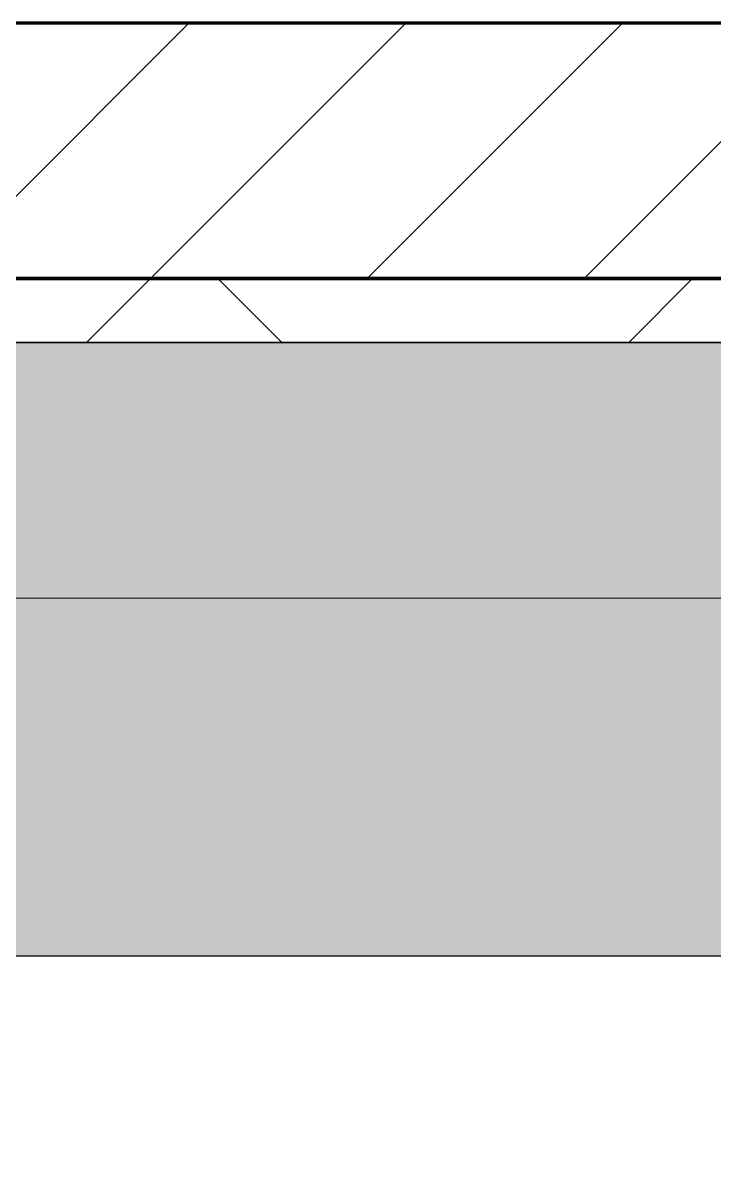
# Model space of a CAD drawing. Header units: millimetres. Extents: x -794334 to -714814, y -17806 to 22403.
# Drawn here: x -760619 to -760078, y 9255 to 10144 of the extents above; entities that cross this region are included whole.
import ezdxf
from ezdxf.xclip import XClip

# ---------------------------------------------------------------- set-up
doc = ezdxf.new("R2010")
doc.units = ezdxf.units.MM
doc.header["$XCLIPFRAME"] = 0
for name, color, linetype, lineweight in [('A-GENM', 1, 'Continuous', 9), ('A-GLAZ-CURT', 2, 'Continuous', 9), ('A-WALL', 5, 'Continuous', 35), ('A-WALL-FNSH', 2, 'Continuous', 35), ('A-WALL-PATT', 1, 'Continuous', 35)]:
    doc.layers.add(name, color=color, linetype=linetype, lineweight=lineweight)
doc.layers.add('A11_ALU.SOLID SHEET', color=2, linetype='Continuous')

# ---------------------------------------------------------------- blocks, each defined once
blk = doc.blocks.new('PPLS-PP19_Custom Tile Pattern - Custom Tile Pattern-V83-4252-01 ENLARGED CONCOURSE LEVEL - REFLECTED CEILING PLAN - SHEET 3')
at = {"layer": 'A-GLAZ-CURT'}
for p, q in [((-300, 0), (300, 0)), ((300, 0), (-300, 0)), ((195.99, 0), (199.65, 0)), ((199.65, 0), (195.99, 0)), ((199.98, 0), (213.31, 0)), ((213.31, 0), (199.98, 0)), ((230.06, 0), (300, 0)), ((-300, -50), (300, -50)), ((300, -50), (-300, -50))]:
    blk.add_line(p, q, dxfattribs=at)
at = {"layer": 'A-GLAZ-CURT', "flags": 128}
for points in [[(-140.03, 0), (-145.5, 0), (-150.63, 0), (-155.53, 0), (-160.27, 0), (-164.95, 0), (-169.65, 0), (-174.47, 0), (-179.49, 0), (-184.81, 0), (-190.44, 0), (-196.37, 0), (-202.58, 0), (-209.04, 0)], [(-207.25, 0), (-200.76, 0), (-194.02, 0), (-187.54, 0), (-181.38, 0), (-175.58, 0), (-170.25, 0), (-165.64, 0), (-162.01, 0), (-159.53, 0), (-157.46, 0), (-154.52, 0), (-149.42, 0), (-141.84, 0), (-132.81, 0), (-126.08, 0)], [(-125.17, 0), (-128.55, 0), (-134.16, 0), (-139.4, 0)]]:
    blk.add_lwpolyline(points, dxfattribs=at)
at = {"layer": 'A-GLAZ-CURT'}
for points, knots in [([(-300, 0), (-284.65, 0), (-236.57, 0), (-174.61, 0), (-129.95, 0), (-110.8, 0), (-99.5, 0), (-91.46, 0)], [-5323.127839, -5323.127839, -5323.127839, -5323.127839, -4502.809032, -2700.551212, -1002.059161, -460.363443, 0, 0, 0, 0]), ([(-137.88, 0), (-140.56, 0), (-147.66, 0), (-147.69, 0), (-158.72, 0), (-174.02, 0), (-185.59, 0), (-209.77, 0), (-232.01, 0), (-255.22, 0), (-262.59, 0), (-264.9, 0), (-265.4, 0)], [-3187.727384, -3187.727384, -3187.727384, -3187.727384, -2919.378265, -2477.344047, -2237.412286, -2029.680487, -1755.085331, -1400.429864, -858.079193, -543.655514, -208.940337, 0, 0, 0, 0]), ([(-207.25, 0), (-200.07, 0), (-188.15, 0), (-169.02, 0), (-152.12, 0), (-136.84, 0), (-127.33, 0), (-124.19, 0), (-123.43, 0), (-123.28, 0)], [-5139.144882, -5139.144882, -5139.144882, -5139.144882, -4739.070012, -4465.409639, -4149.119819, -3839.893365, -3647.167523, -3488.92562, -3439.852845, -3439.852845, -3439.852845, -3439.852845]), ([(-139.25, 0), (-140.03, 0), (-142.36, 0), (-149.31, 0), (-162.01, 0), (-177.91, 0), (-194.26, 0), (-203.88, 0), (-207.11, 0)], [-2487.166086, -2487.166086, -2487.166086, -2487.166086, -2418.507304, -2308.929706, -2113.765672, -1763.376603, -1422.553702, -1252.005263, -1252.005263, -1252.005263, -1252.005263]), ([(-206.47, 0), (-205.37, 0), (-198.32, 0), (-185.8, 0), (-171.77, 0), (-158.7, 0), (-157.22, 0)], [-4723.981546, -4723.981546, -4723.981546, -4723.981546, -4666.091899, -4349.945572, -4000.813434, -3840.635403, -3840.635403, -3840.635403, -3840.635403]), ([(-152.35, 0), (-151.03, 0), (-147.81, 0), (-143.84, 0), (-139.48, 0)], [-3494.978217, -3494.978217, -3494.978217, -3494.978217, -3371.022232, -3236.033929, -3236.033929, -3236.033929, -3236.033929]), ([(-118.78, 0), (-121.86, 0), (-126.28, 0), (-136.96, 0), (-147.46, 0), (-150.03, 0), (-150.57, 0)], [-5938.474035, -5938.474035, -5938.474035, -5938.474035, -5700.061948, -5508.838257, -5298.784692, -5196.16478, -5196.16478, -5196.16478, -5196.16478]), ([(-150.34, 0), (-150.07, 0), (-147.75, 0), (-142.6, 0), (-127.26, 0), (-107.3, 0), (-90.42, 0), (-75.26, 0), (-68.41, 0), (-65.12, 0), (-63.63, 0)], [-4948.728362, -4948.728362, -4948.728362, -4948.728362, -4883.323924, -4440.880425, -4054.690705, -3793.097032, -3402.597032, -3144.956779, -3050.982048, -2969.237017, -2969.237017, -2969.237017, -2969.237017]), ([(-71.7, 0), (-74.51, 0), (-86.29, 0), (-110.94, 0), (-130.52, 0), (-147.74, 0), (-149.07, 0)], [-7672.158748, -7672.158748, -7672.158748, -7672.158748, -7508.296369, -7004.680444, -6449.282163, -6277.220794, -6277.220794, -6277.220794, -6277.220794]), ([(-148.23, 0), (-146.94, 0), (-142.99, 0), (-140.61, 0), (-139.48, 0)], [-6162.058746, -6162.058746, -6162.058746, -6162.058746, -6017.569127, -5812.241476, -5812.241476, -5812.241476, -5812.241476]), ([(-146.69, 0), (-146.59, 0), (-145.49, 0), (-142.27, 0), (-139.56, 0), (-139.38, 0)], [-420.34245, -420.34245, -420.34245, -420.34245, -406.956646, -290.263673, -282.148738, -282.148738, -282.148738, -282.148738]), ([(-86.16, 0), (-91.37, 0), (-104.13, 0), (-122.65, 0), (-134.92, 0), (-138.89, 0), (-139.4, 0)], [-1681.3698, -1681.3698, -1681.3698, -1681.3698, -1374.161226, -945.742622, -741.901385, -711.42223, -711.42223, -711.42223, -711.42223]), ([(-139.37, 0), (-138.06, 0), (-136.38, 0), (-133.93, 0), (-128.78, 0), (-126.5, 0)], [-5805.044142, -5805.044142, -5805.044142, -5805.044142, -5560.701257, -5364.112219, -5231.017328, -5231.017328, -5231.017328, -5231.017328]), ([(-72.93, 0), (-75.51, 0), (-91.45, 0), (-115.37, 0), (-137.44, 0), (-138.75, 0)], [-19442.345229, -19442.345229, -19442.345229, -19442.345229, -18935.241197, -17136.203329, -17023.58674, -17023.58674, -17023.58674, -17023.58674]), ([(-127.41, 0), (-131.63, 0), (-133.16, 0), (-134.09, 0), (-134.15, 0)], [-8540.990293, -8540.990293, -8540.990293, -8540.990293, -8266.114998, -8246.473386, -8246.473386, -8246.473386, -8246.473386]), ([(-134.15, 0), (-133.32, 0), (-130.31, 0), (-117.33, 0), (-92.04, 0), (-78.86, 0), (-72.61, 0), (-71.5, 0)], [-7657.439573, -7657.439573, -7657.439573, -7657.439573, -7293.749979, -6839.55839, -6236.997189, -5713.340575, -5596.690038, -5596.690038, -5596.690038, -5596.690038]), ([(-120.13, 0), (-120.14, 0), (-120.24, 0), (-121.3, 0), (-129.25, 0), (-133.82, 0)], [-2933.992132, -2933.992132, -2933.992132, -2933.992132, -2920.575025, -2840.280255, -2731.647847, -2731.647847, -2731.647847, -2731.647847]), ([(-113.43, 0), (-113.44, 0), (-113.96, 0), (-119.73, 0), (-125.43, 0), (-127.03, 0), (-127.41, 0)], [-328.499627, -328.499627, -328.499627, -328.499627, -282.672656, -98.539552, -24.539552, 0, 0, 0, 0]), ([(-126.5, 0), (-122.44, 0), (-108.71, 0), (-90.76, 0), (-77.19, 0), (-72.25, 0)], [-5231.017328, -5231.017328, -5231.017328, -5231.017328, -4994.692869, -4542.524482, -4234.633075, -4234.633075, -4234.633075, -4234.633075]), ([(-125.15, 0), (-124.93, 0), (-121.96, 0), (-113.01, 0), (-98.9, 0), (-86.38, 0), (-75.78, 0), (-71.71, 0)], [-3362.7396, -3362.7396, -3362.7396, -3362.7396, -3342.215224, -3074.362186, -2902.289527, -2605.247022, -2381.94055, -2381.94055, -2381.94055, -2381.94055]), ([(-122.08, 0), (-122.01, 0), (-121.69, 0), (-121.2, 0), (-120.88, 0)], [-3136.336417, -3136.336417, -3136.336417, -3136.336417, -3110.304437, -3035.164275, -3035.164275, -3035.164275, -3035.164275]), ([(-71.5, 0), (-73.67, 0), (-85.05, 0), (-99.51, 0), (-114.02, 0), (-117.28, 0), (-118.78, 0)], [-862.575484, -862.575484, -862.575484, -862.575484, -740.068933, -229.489605, -116.330425, 0, 0, 0, 0]), ([(-117.74, 0), (-117.19, 0), (-114.78, 0), (-113.43, 0), (-113.43, 0)], [-821.249067, -821.249067, -821.249067, -821.249067, -394.672656, -330.879064, -330.879064, -330.879064, -330.879064]), ([(-36.62, 0), (-36.62, 0), (-40.35, 0), (-44.32, 0), (-58.97, 0), (-85.2, 0), (-107.61, 0), (-116.56, 0), (-117.56, 0)], [-4069.478503, -4069.478503, -4069.478503, -4069.478503, -3858.647035, -3538.256648, -2842.901703, -2193.204658, -1433.981041, -985.49888, -985.49888, -985.49888, -985.49888]), ([(-115.82, 0), (-114.96, 0), (-110.41, 0), (-96.78, 0), (-71.33, 0), (-42.53, 0), (-12.78, 0), (4.23, 0), (9.64, 0), (10.14, 0), (10.18, 0)], [-5724.064692, -5724.064692, -5724.064692, -5724.064692, -5430.283136, -5103.229623, -4799.173296, -4065.652676, -3589.737505, -3285.047089, -3066.359526, -3044.715262, -3044.715262, -3044.715262, -3044.715262]), ([(-71.93, 0), (-72.11, 0), (-80.34, 0), (-94, 0), (-112.01, 0), (-114.94, 0), (-115.63, 0)], [-1217.886105, -1217.886105, -1217.886105, -1217.886105, -1208.454564, -789.402658, -501.969187, -243.577221, -243.577221, -243.577221, -243.577221]), ([(-91.46, 0), (-90.09, 0), (-84.7, 0), (-77.43, 0), (-72.73, 0), (-72.64, 0), (-72.64, 0)], [-19832.387487, -19832.387487, -19832.387487, -19832.387487, -19753.885894, -19541.04734, -19478.625389, -19471.062469, -19471.062469, -19471.062469, -19471.062469]), ([(-71.61, 0), (-74.74, 0), (-78.68, 0), (-82.66, 0), (-83.28, 0), (-83.28, 0)], [-1899.911619, -1899.911619, -1899.911619, -1899.911619, -1646.621388, -1424.436217, -1393.971743, -1393.971743, -1393.971743, -1393.971743]), ([(-83.28, 0), (-83.28, 0), (-82.91, 0), (-76.14, 0), (-62.97, 0), (-48.14, 0), (-36.49, 0), (-33.57, 0), (-29.94, 0), (-28.57, 0)], [-1393.4169, -1393.4169, -1393.4169, -1393.4169, -1353.722004, -1274.333717, -1073.56893, -651.549973, -296.515819, -83.513472, 0, 0, 0, 0]), ([(-26.75, 0), (-27.82, 0), (-36.18, 0), (-51.14, 0), (-64.71, 0), (-71.5, 0)], [-8718.362214, -8718.362214, -8718.362214, -8718.362214, -8532.293389, -8073.216054, -7676.089699, -7676.089699, -7676.089699, -7676.089699]), ([(-71.5, 0), (-70.48, 0), (-68.08, 0), (-65.93, 0), (-65.07, 0)], [-2378.019185, -2378.019185, -2378.019185, -2378.019185, -2322.099534, -2241.8264, -2241.8264, -2241.8264, -2241.8264]), ([(-63.96, 0), (-64.13, 0), (-67.54, 0), (-70.91, 0), (-71.5, 0)], [-2171.769325, -2171.769325, -2171.769325, -2171.769325, -2007.031671, -1971.908937, -1971.908937, -1971.908937, -1971.908937]), ([(9.32, 0), (9.08, 0), (7.65, 0), (2.57, 0), (-12.23, 0), (-25.64, 0), (-40, 0), (-55.94, 0), (-66.86, 0), (-71.5, 0)], [-2922.926651, -2922.926651, -2922.926651, -2922.926651, -2882.788014, -2720.818881, -2518.50168, -2125.455881, -1792.521578, -1466.981642, -1225.263944, -1225.263944, -1225.263944, -1225.263944]), ([(-71.48, 0), (-67.18, 0), (-62.34, 0), (-60.36, 0), (-59.97, 0)], [-5595.821226, -5595.821226, -5595.821226, -5595.821226, -5140.470607, -5006.787413, -5006.787413, -5006.787413, -5006.787413]), ([(-71.47, 0), (-68.15, 0), (-60.49, 0), (-54.4, 0), (-48.53, 0), (-30.79, 0), (-18.03, 0), (8.61, 0), (15.02, 0), (22.91, 0), (31, 0), (39.04, 0), (51.19, 0), (58.74, 0), (61.34, 0), (61.45, 0)], [-4218.132777, -4218.132777, -4218.132777, -4218.132777, -4008.285538, -3689.699207, -3546.54457, -3315.260113, -2864.387349, -2439.246196, -2084.094819, -1956.422387, -1818.904206, -1645.594513, -1443.202566, -1228.752106, -1120.932285, -1120.932285, -1120.932285, -1120.932285]), ([(-36.33, 0), (-36.43, 0), (-37.27, 0), (-45.02, 0), (-46.13, 0), (-58.64, 0), (-67.89, 0), (-71.32, 0)], [-1855.773136, -1855.773136, -1855.773136, -1855.773136, -1810.870157, -1672.078046, -1405.135169, -1060.00838, -866.027463, -866.027463, -866.027463, -866.027463]), ([(-29.03, 0), (-33.97, 0), (-43.74, 0), (-56.37, 0), (-66.01, 0), (-69.42, 0), (-70.45, 0)], [-2680.714891, -2680.714891, -2680.714891, -2680.714891, -2413.671296, -2161.752162, -2006.592567, -1930.114721, -1930.114721, -1930.114721, -1930.114721]), ([(-66.39, 0), (-66.39, 0), (-63.63, 0), (-53.63, 0), (-34.42, 0), (-29.82, 0), (-29.19, 0)], [-2493.31794, -2493.31794, -2493.31794, -2493.31794, -2315.303971, -1809.437387, -963.711516, -666.19313, -666.19313, -666.19313, -666.19313]), ([(31.18, 0), (25.97, 0), (11.99, 0), (-16.92, 0), (-47.42, 0), (-65.77, 0), (-66.37, 0), (-66.38, 0)], [-4496.803627, -4496.803627, -4496.803627, -4496.803627, -4222.080604, -3745.412743, -2981.410125, -2542.574734, -2498.224237, -2498.224237, -2498.224237, -2498.224237]), ([(-63.63, 0), (-61.49, 0), (-57.39, 0), (-54.49, 0), (-45.2, 0), (-40.79, 0), (-40.46, 0), (-40.44, 0)], [-2969.237017, -2969.237017, -2969.237017, -2969.237017, -2851.217951, -2734.127174, -2474.780881, -2410.990208, -2350.645972, -2350.645972, -2350.645972, -2350.645972]), ([(-58.83, 0), (-58.37, 0), (-57.29, 0), (-54.23, 0), (-46.33, 0), (-42.62, 0), (-41.76, 0)], [-4859.52896, -4859.52896, -4859.52896, -4859.52896, -4680.891996, -4469.85053, -4321.566175, -4270.495146, -4270.495146, -4270.495146, -4270.495146]), ([(-51.83, 0), (-51.83, 0), (-51.78, 0), (-47.4, 0), (-46.01, 0), (-40.22, 0), (-36.78, 0)], [-632.814994, -632.814994, -632.814994, -632.814994, -627.965721, -508.377888, -260.442412, 0, 0, 0, 0]), ([(64.25, 0), (60.77, 0), (51.23, 0), (37, 0), (24.07, 0), (12.82, 0), (-2.9, 0), (-20.62, 0), (-32.81, 0), (-44.85, 0), (-51.43, 0), (-51.79, 0)], [-2833.744233, -2833.744233, -2833.744233, -2833.744233, -2634.532728, -2313.748533, -2106.613311, -1925.670641, -1617.263037, -1290.787923, -1039.307308, -819.71621, -644.910881, -644.910881, -644.910881, -644.910881]), ([(-41.76, 0), (-39.9, 0), (-37.72, 0), (-36.92, 0), (-36.77, 0)], [-4270.495146, -4270.495146, -4270.495146, -4270.495146, -4161.040818, -4106.245333, -4106.245333, -4106.245333, -4106.245333]), ([(-36.78, 0), (-32.43, 0), (-19.22, 0), (8.83, 0), (43.36, 0), (70.92, 0), (82.12, 0), (83.66, 0)], [-6191.144455, -6191.144455, -6191.144455, -6191.144455, -5862.463379, -5340.621928, -4573.028122, -4094.177415, -3869.465285, -3869.465285, -3869.465285, -3869.465285]), ([(-36.29, 0), (-36.29, 0), (-34.66, 0), (-28.88, 0), (-26.95, 0), (-26.54, 0)], [-9150.272121, -9150.272121, -9150.272121, -9150.272121, -9057.163041, -8919.836787, -8834.607043, -8834.607043, -8834.607043, -8834.607043]), ([(-3.61, 0), (-9.29, 0), (-19.96, 0), (-34.76, 0), (-36.04, 0)], [-9753.752175, -9753.752175, -9753.752175, -9753.752175, -9424.652049, -9182.880979, -9182.880979, -9182.880979, -9182.880979]), ([(-33.34, 0), (-33.34, 0), (-32.93, 0), (-31.16, 0), (-30.52, 0)], [-2415.024266, -2415.024266, -2415.024266, -2415.024266, -2357.633367, -2323.618664, -2323.618664, -2323.618664, -2323.618664]), ([(70.61, 0), (66.16, 0), (55.8, 0), (39.61, 0), (24.74, 0), (2.64, 0), (-17.84, 0), (-30.57, 0), (-31.82, 0), (-32, 0)], [-4647.237329, -4647.237329, -4647.237329, -4647.237329, -4326.416877, -4098.545751, -3766.694881, -3333.063701, -2994.501669, -2698.150104, -2614.070998, -2614.070998, -2614.070998, -2614.070998]), ([(-30.76, 0), (-30.73, 0), (-29.99, 0), (-23.47, 0), (-15.75, 0), (-15.19, 0)], [-54176.191683, -54176.191683, -54176.191683, -54176.191683, -54157.274271, -53749.15266, -53717.791567, -53717.791567, -53717.791567, -53717.791567]), ([(-30.52, 0), (-27.11, 0), (-19.71, 0), (-9.99, 0), (-4.06, 0)], [-2323.618664, -2323.618664, -2323.618664, -2323.618664, -2142.497158, -1839.531443, -1839.531443, -1839.531443, -1839.531443]), ([(-13, 0), (-14.35, 0), (-17.68, 0), (-25.97, 0), (-29.52, 0), (-30.21, 0)], [-55207.591944, -55207.591944, -55207.591944, -55207.591944, -54789.006179, -54461.685999, -54290.791712, -54290.791712, -54290.791712, -54290.791712]), ([(-3.61, 0), (-7.61, 0), (-15.98, 0), (-24.92, 0), (-29.03, 0)], [-3171.151423, -3171.151423, -3171.151423, -3171.151423, -2903.012179, -2680.714891, -2680.714891, -2680.714891, -2680.714891]), ([(-28.98, 0), (-28.66, 0), (-27.39, 0), (-24.45, 0), (-22.56, 0)], [-166.548282, -166.548282, -166.548282, -166.548282, -102.06493, 0, 0, 0, 0]), ([(-28.57, 0), (-26.93, 0), (-20.29, 0), (-11.45, 0), (2.08, 0), (13.15, 0), (21.24, 0), (24.62, 0), (24.72, 0), (24.72, 0)], [-5361.429781, -5361.429781, -5361.429781, -5361.429781, -5261.36855, -5050.479954, -4785.90057, -4596.498881, -4445.288762, -4384.376941, -4376.041937, -4376.041937, -4376.041937, -4376.041937]), ([(-22.56, 0), (-20.27, 0), (-17.03, 0), (-11.36, 0), (-7.66, 0), (-6.6, 0), (-6.44, 0)], [-56468.192263, -56468.192263, -56468.192263, -56468.192263, -56344.022017, -56303.229861, -56166.290093, -56124.392176, -56124.392176, -56124.392176, -56124.392176]), ([(-6.54, 0), (-6.73, 0), (-7.2, 0), (-7.6, 0), (-7.79, 0)], [-56009.792147, -56009.792147, -56009.792147, -56009.792147, -55949.290093, -55895.192118, -55895.192118, -55895.192118, -55895.192118]), ([(-3.62, 0), (-1.36, 0), (10.72, 0), (22.06, 0), (37.44, 0), (45.92, 0), (56.06, 0), (60.94, 0), (63.77, 0)], [-1832.100214, -1832.100214, -1832.100214, -1832.100214, -1716.209403, -1206.526904, -1089.329421, -901.315459, -753.071572, -580.904666, -580.904666, -580.904666, -580.904666]), ([(-3.35, 0), (-0.59, 0), (14.04, 0), (42.82, 0), (86.62, 0), (116.33, 0), (131.77, 0)], [-439.821474, -439.821474, -439.821474, -439.821474, -429.606584, -390.253598, -346.313304, -297.680547, -297.680547, -297.680547, -297.680547]), ([(8.33, 0), (8.19, 0), (7.18, 0), (3.12, 0), (-1.74, 0), (-3.35, 0)], [-3574.286521, -3574.286521, -3574.286521, -3574.286521, -3526.962355, -3285.499107, -3177.143574, -3177.143574, -3177.143574, -3177.143574]), ([(30.82, 0), (29.27, 0), (20.14, 0), (8.98, 0), (-1, 0), (-3.05, 0)], [-10462.034656, -10462.034656, -10462.034656, -10462.034656, -10363.088938, -9884.23066, -9764.565679, -9764.565679, -9764.565679, -9764.565679]), ([(-2.63, 0), (-2.47, 0), (-1.22, 0), (4.92, 0), (15.97, 0), (22.54, 0), (24.49, 0)], [-226.825321, -226.825321, -226.825321, -226.825321, -220.269177, -206.416616, -198.214427, -187.717507, -187.717507, -187.717507, -187.717507]), ([(64.19, 0), (62.12, 0), (52.5, 0), (35.84, 0), (12, 0), (3.08, 0), (-1.67, 0), (-2.25, 0)], [-336.3272, -336.3272, -336.3272, -336.3272, -330.153101, -307.516438, -285.83788, -246.234814, -234.646884, -234.646884, -234.646884, -234.646884]), ([(24.69, 0), (24.54, 0), (20.99, 0), (15.48, 0), (10.8, 0), (9.63, 0)], [-4368.572414, -4368.572414, -4368.572414, -4368.572414, -4306.476363, -4080.000647, -3772.857994, -3772.857994, -3772.857994, -3772.857994]), ([(18.16, 0), (19.15, 0), (24.25, 0), (25.66, 0), (26.12, 0)], [-5700.113719, -5700.113719, -5700.113719, -5700.113719, -5554.232259, -5302.431367, -5302.431367, -5302.431367, -5302.431367]), ([(64.23, 0), (63.71, 0), (59.55, 0), (51.85, 0), (43.81, 0), (29.53, 0), (20.67, 0), (18.85, 0), (18.16, 0)], [-6765.641502, -6765.641502, -6765.641502, -6765.641502, -6738.82075, -6548.303034, -6314.283804, -6135.05769, -5972.647715, -5832.674503, -5832.674503, -5832.674503, -5832.674503]), ([(27.44, 0), (27.9, 0), (29.54, 0), (38.07, 0), (53.39, 0), (71.67, 0), (84.83, 0), (86.01, 0), (92.51, 0), (94.33, 0)], [-5037.309798, -5037.309798, -5037.309798, -5037.309798, -4887.603822, -4705.298446, -4353.683244, -3960.84581, -3759.045785, -3336.541051, -2783.776468, -2783.776468, -2783.776468, -2783.776468]), ([(27.89, 0), (29.09, 0), (33.4, 0), (48.37, 0), (71.92, 0), (100.57, 0), (116.36, 0), (128.63, 0), (128.95, 0)], [-147.777612, -147.777612, -147.777612, -147.777612, -135.792042, -118.513713, -97.899267, -63.759246, -39.050993, -35.895543, -35.895543, -35.895543, -35.895543]), ([(53.18, 0), (53.06, 0), (52.22, 0), (44.99, 0), (36.46, 0), (30.82, 0)], [-622.740158, -622.740158, -622.740158, -622.740158, -566.066452, -360.610861, 0, 0, 0, 0]), ([(136.44, 0), (121.66, 0), (86.93, 0), (51.16, 0), (31.18, 0)], [-106.750556, -106.750556, -106.750556, -106.750556, -59.610984, 0, 0, 0, 0]), ([(63.83, 0), (60.88, 0), (55.62, 0), (46.51, 0), (41.18, 0), (36.02, 0), (35.54, 0), (35.54, 0)], [-351.497959, -351.497959, -351.497959, -351.497959, -341.267687, -334.000314, -326.15566, -319.318397, -317.489778, -317.489778, -317.489778, -317.489778]), ([(36.29, 0), (37.77, 0), (48.82, 0), (64.79, 0), (95.91, 0), (121.33, 0), (129.71, 0), (131.81, 0)], [-314.598523, -314.598523, -314.598523, -314.598523, -305.899624, -287.17622, -249.500363, -194.761443, -167.000777, -167.000777, -167.000777, -167.000777]), ([(61.47, 0), (61.47, 0), (61.21, 0), (54.61, 0), (53.71, 0), (53.56, 0)], [-1113.311073, -1113.311073, -1113.311073, -1113.311073, -1096.402191, -891.204116, -747.28819, -747.28819, -747.28819, -747.28819]), ([(64.22, 0), (65.49, 0), (68.06, 0), (72.74, 0), (75.22, 0), (76.03, 0), (76.21, 0)], [-571.709521, -571.709521, -571.709521, -571.709521, -495.328968, -421.953223, -334.951786, -290.452333, -290.452333, -290.452333, -290.452333]), ([(103.09, 0), (101.08, 0), (88.34, 0), (75.2, 0), (64.25, 0)], [-375.435014, -375.435014, -375.435014, -375.435014, -369.147452, -336.388337, -336.388337, -336.388337, -336.388337]), ([(168.37, 0), (167.68, 0), (162.47, 0), (147.02, 0), (109.77, 0), (79.87, 0), (65.87, 0), (64.26, 0)], [-543.375029, -543.375029, -543.375029, -543.375029, -530.793311, -458.593899, -401.860199, -357.622665, -351.987881, -351.987881, -351.987881, -351.987881]), ([(76.63, 0), (74.8, 0), (70.8, 0), (66.43, 0), (64.46, 0)], [-3095.572228, -3095.572228, -3095.572228, -3095.572228, -2950.589685, -2837.607875, -2837.607875, -2837.607875, -2837.607875]), ([(114.39, 0), (114.2, 0), (112.08, 0), (105.42, 0), (92.38, 0), (85.59, 0), (74.93, 0), (67.72, 0), (64.84, 0)], [-8148.58938, -8148.58938, -8148.58938, -8148.58938, -8105.191388, -7723.759874, -7531.75727, -7135.649961, -6924.452779, -6776.195379, -6776.195379, -6776.195379, -6776.195379]), ([(76.22, 0), (75.58, 0), (73.64, 0), (71.05, 0), (70.61, 0)], [-193.634889, -193.634889, -193.634889, -193.634889, -31.537676, 0, 0, 0, 0]), ([(94.4, 0), (94.4, 0), (94.64, 0), (99.11, 0), (108.97, 0), (120.79, 0), (139.94, 0), (163.31, 0), (185.23, 0), (193.62, 0), (194.69, 0), (194.79, 0)], [-2348.345796, -2348.345796, -2348.345796, -2348.345796, -2310.419338, -2233.599744, -2052.234781, -1843.028543, -1530.39897, -1095.004608, -529.74427, -295.064701, -265.121568, -265.121568, -265.121568, -265.121568]), ([(129.02, 0), (129.02, 0), (124.41, 0), (122.35, 0), (114.96, 0), (108.04, 0), (103.09, 0)], [-35.386604, -35.386604, -35.386604, -35.386604, -31.430235, -22.807238, -15.488593, 0, 0, 0, 0]), ([(157.9, 0), (156.77, 0), (151.67, 0), (143.29, 0), (134.04, 0), (126.24, 0), (118.6, 0), (114.23, 0), (111.98, 0), (105.66, 0), (105.23, 0), (105.23, 0)], [-10292.955006, -10292.955006, -10292.955006, -10292.955006, -10098.273015, -9847.788484, -9677.714971, -9567.007022, -9453.21225, -9220.200448, -9012.77275, -8966.157302, -8929.495943, -8929.495943, -8929.495943, -8929.495943]), ([(105.26, 0), (105.52, 0), (111.01, 0), (112.65, 0), (113.59, 0)], [-8920.561005, -8920.561005, -8920.561005, -8920.561005, -8814.835624, -8577.462505, -8577.462505, -8577.462505, -8577.462505]), ([(128.58, 0), (128.8, 0), (129.5, 0), (130.96, 0), (131.35, 0)], [-633.326174, -633.326174, -633.326174, -633.326174, -627.736123, -625.910216, -625.910216, -625.910216, -625.910216]), ([(131.98, 0), (133.41, 0), (140.31, 0), (152.67, 0), (161.24, 0), (162.19, 0), (162.75, 0)], [-625.002244, -625.002244, -625.002244, -625.002244, -618.981161, -602.094757, -592.980799, -581.414464, -581.414464, -581.414464, -581.414464]), ([(132.13, 0), (134.01, 0), (136.14, 0), (138.28, 0), (138.53, 0)], [-297.306133, -297.306133, -297.306133, -297.306133, -291.370682, -290.5735, -290.5735, -290.5735, -290.5735]), ([(137.1, 0), (136, 0), (134.42, 0), (132.22, 0), (132.17, 0)], [-670.405967, -670.405967, -670.405967, -670.405967, -651.020627, -650.605654, -650.605654, -650.605654, -650.605654]), ([(193.8, 0), (193.33, 0), (190.11, 0), (183.13, 0), (171, 0), (161.95, 0), (161.28, 0), (158.35, 0), (157.85, 0), (157.77, 0)], [-11665.349007, -11665.349007, -11665.349007, -11665.349007, -11565.880756, -11105.624034, -10839.086983, -10768.332124, -10666.779182, -10580.760289, -10550.278881, -10550.278881, -10550.278881, -10550.278881]), ([(300, 0), (286.53, 0), (254.22, 0), (207.11, 0), (177.41, 0), (159.34, 0), (158.33, 0), (158.3, 0)], [-285.253232, -285.253232, -285.253232, -285.253232, -244.693688, -187.987675, -143.776725, -129.632772, -123.352749, -123.352749, -123.352749, -123.352749]), ([(159.07, 0), (159.13, 0), (160.84, 0), (165.21, 0), (174.15, 0), (184.79, 0), (195.97, 0), (199.47, 0)], [-115.643202, -115.643202, -115.643202, -115.643202, -114.681583, -87.660824, -65.295536, -41.623857, -30.838187, -30.838187, -30.838187, -30.838187]), ([(162.75, 0), (165.4, 0), (170.91, 0), (172.61, 0), (172.61, 0)], [-111.264224, -111.264224, -111.264224, -111.264224, -56.742688, -19.085662, -19.085662, -19.085662, -19.085662]), ([(247.1, 0), (246.76, 0), (245.04, 0), (238.34, 0), (226.56, 0), (221.1, 0), (200.27, 0), (182.99, 0), (174.27, 0), (169.67, 0), (168.99, 0)], [-9649.085549, -9649.085549, -9649.085549, -9649.085549, -9581.591397, -9406.094246, -9221.510254, -9016.44624, -8717.832359, -8253.978395, -8152.463617, -8069.855175, -8069.855175, -8069.855175, -8069.855175]), ([(215.22, 0), (214.62, 0), (210.55, 0), (203.98, 0), (187.54, 0), (175.3, 0), (169.49, 0)], [-203.825446, -203.825446, -203.825446, -203.825446, -198.527383, -184.406837, -162.427601, -142.916156, -142.916156, -142.916156, -142.916156]), ([(171.51, 0), (176.48, 0), (193.23, 0), (197.89, 0), (200.02, 0), (200.12, 0)], [-7971.819559, -7971.819559, -7971.819559, -7971.819559, -7784.112253, -7606.717214, -7597.206533, -7597.206533, -7597.206533, -7597.206533]), ([(172.07, 0), (177.66, 0), (186.79, 0), (196.16, 0), (199.28, 0)], [-255.364076, -255.364076, -255.364076, -255.364076, -237.955587, -227.252096, -227.252096, -227.252096, -227.252096]), ([(200.01, 0), (201.9, 0), (211.71, 0), (219.42, 0), (230.06, 0)], [-30.280312, -30.280312, -30.280312, -30.280312, -24.459831, 0, 0, 0, 0]), ([(200.05, 0), (200.74, 0), (203.62, 0), (207.47, 0), (213.96, 0), (215.11, 0)], [-226.368202, -226.368202, -226.368202, -226.368202, -223.92608, -215.862851, -208.75215, -208.75215, -208.75215, -208.75215]), ([(200.84, 0), (204.01, 0), (208.96, 0), (213.9, 0), (241.96, 0), (266.73, 0), (281.71, 0), (291.71, 0), (296.52, 0), (297.86, 0), (298.09, 0)], [-7575.738696, -7575.738696, -7575.738696, -7575.738696, -7289.299508, -7042.621073, -6582.165592, -6068.460911, -5766.029927, -5566.724884, -5280.360606, -5199.253518, -5199.253518, -5199.253518, -5199.253518]), ([(300, 0), (288.22, 0), (262, 0), (230.43, 0), (219.94, 0), (219.02, 0)], [-12528.858583, -12528.858583, -12528.858583, -12528.858583, -11905.454923, -11162.864862, -10856.732305, -10856.732305, -10856.732305, -10856.732305]), ([(219.9, 0), (220.86, 0), (227.84, 0), (242.06, 0), (246.54, 0), (246.96, 0)], [-10670.940496, -10670.940496, -10670.940496, -10670.940496, -10511.382485, -9925.173265, -9834.877357, -9834.877357, -9834.877357, -9834.877357]), ([(284.76, 0), (284.76, 0), (285.09, 0), (287.47, 0), (293.59, 0), (297.76, 0), (300, 0)], [-4110.630118, -4110.630118, -4110.630118, -4110.630118, -4053.389046, -3959.664717, -3862.421465, -3746.95702, -3746.95702, -3746.95702, -3746.95702]), ([(297.38, 0), (295.84, 0), (291.62, 0), (285.38, 0), (284.87, 0)], [-4803.172655, -4803.172655, -4803.172655, -4803.172655, -4358.271401, -4143.037883, -4143.037883, -4143.037883, -4143.037883])]:
    blk.add_open_spline(points, degree=3, knots=knots, dxfattribs=at)
for points in [[(-139.38, 0), (-159.43, 0), (-182.04, 0), (-207.25, 0)], [(-139.93, 0), (-143.39, 0), (-146.24, 0), (-146.95, 0)], [(-139.26, 0), (-133.21, 0), (-128.18, 0), (-125.15, 0)], [(-133.82, 0), (-135.05, 0), (-136.28, 0), (-138.69, 0)], [(-72.02, 0), (-76.74, 0), (-81.4, 0), (-86.16, 0)], [(-39.84, 0), (-39.08, 0), (-38.11, 0), (-37.36, 0)], [(-15.19, 0), (-13.78, 0), (-9.27, 0), (-3.65, 0)], [(24.49, 0), (25.23, 0), (25.72, 0), (26.04, 0)], [(80.35, 0), (79.57, 0), (78.27, 0), (76.63, 0)], [(84.06, 0), (83.48, 0), (82.41, 0), (81.72, 0)], [(131.34, 0), (130.49, 0), (129.66, 0), (129.11, 0)], [(132.15, 0), (133.12, 0), (133.92, 0), (134.6, 0)], [(168.74, 0), (168.74, 0), (169.81, 0), (171.51, 0)], [(195.11, 0), (194.91, 0), (194.44, 0), (193.8, 0)]]:
    blk.add_open_spline(points, degree=3, dxfattribs=at)
blk = doc.blocks.new('PPLS-PP19_Custom Tile Pattern - Custom Tile Pattern-V84-4252-01 ENLARGED CONCOURSE LEVEL - REFLECTED CEILING PLAN - SHEET 3')
at = {"layer": 'A-GLAZ-CURT'}
for p, q in [((-300, 0), (300, 0)), ((300, 0), (-300, 0)), ((-293.07, 0), (-275.75, 0)), ((-275.75, 0), (-293.07, 0)), ((-300, -50), (300, -50)), ((300, -50), (-300, -50))]:
    blk.add_line(p, q, dxfattribs=at)
at = {"layer": 'A-GLAZ-CURT', "flags": 128}
for points in [[(-300, 0), (-291.56, 0), (-283.3, 0), (-275.2, 0), (-267.26, 0), (-259.45, 0)], [(-196.37, 0), (-202.58, 0), (-209.04, 0), (-215.73, 0), (-222.63, 0), (-229.72, 0), (-236.97, 0), (-244.39, 0), (-251.96, 0), (-259.67, 0), (-267.51, 0), (-275.48, 0), (-283.55, 0), (-291.73, 0), (-300, 0)]]:
    blk.add_lwpolyline(points, dxfattribs=at)
at = {"layer": 'A-GLAZ-CURT'}
blk.add_open_spline([(-300, 0), (-287.76, 0), (-275.72, 0), (-264.24, 0)], degree=3, dxfattribs=at)
for points, knots in [([(-128.82, 0), (-130.8, 0), (-155.45, 0), (-202.69, 0), (-262.56, 0), (-294.48, 0), (-300, 0)], [-17314.152334, -17314.152334, -17314.152334, -17314.152334, -17136.203329, -15131.813646, -13729.592194, -13439.944408, -13439.944408, -13439.944408, -13439.944408]), ([(-137.88, 0), (-140.56, 0), (-147.66, 0), (-147.69, 0), (-158.72, 0), (-174.02, 0), (-185.59, 0), (-209.77, 0), (-232.01, 0), (-255.22, 0), (-261.45, 0), (-263.63, 0), (-263.99, 0)], [-3187.727384, -3187.727384, -3187.727384, -3187.727384, -2919.378265, -2477.344047, -2237.412286, -2029.680487, -1755.085331, -1400.429864, -858.079193, -543.655514, -208.940337, -132.821974, -132.821974, -132.821974, -132.821974]), ([(-263.64, 0), (-260.93, 0), (-227.03, 0), (-174.61, 0), (-129.95, 0), (-110.8, 0), (-99.5, 0), (-91.46, 0)], [-4657.736859, -4657.736859, -4657.736859, -4657.736859, -4502.809032, -2700.551212, -1002.059161, -460.363443, 0, 0, 0, 0])]:
    blk.add_open_spline(points, degree=3, knots=knots, dxfattribs=at)
blk = doc.blocks.new('Curved Concourse Ceiling6 - Curved Concourse Ceiling-12515612-4252-01 ENLARGED CONCOURSE LEVEL - REFLECTED CEILING PLAN - SHEET 3')
at = {"layer": 'A-GENM'}
h = blk.add_hatch(color=256, dxfattribs=at)
h.paths.add_polyline_path([(-757257.49, 4129.03), (-757257.5, 9894.02), (-766307.49, 9893.72), (-766307.42, 4129.03), (-757903.08, 4129.03)])
h.paths.add_polyline_path([(-757903.08, 4329.03), (-766107.49, 4329.03), (-766107.49, 9694.03), (-757457.49, 9694.03), (-757457.49, 4329.03)])
blk.add_hatch(color=256, dxfattribs=at).paths.add_polyline_path([(-757903.08, 9414.03), (-757737.49, 9414.03), (-757457.49, 9694.03), (-766107.49, 9694.03), (-765827.49, 9414.03), (-758989.1, 9414.03)])
for p, q in [((-757257.49, 9894.03), (-766307.49, 9894.03)), ((-757257.49, 9894.03), (-766307.49, 9894.03)), ((-757457.49, 9694.03), (-766107.49, 9694.03)), ((-757457.49, 9694.03), (-766107.49, 9694.03)), ((-765827.49, 9414.03), (-757737.49, 9414.03)), ((-757737.49, 9414.03), (-765827.49, 9414.03))]:
    blk.add_line(p, q, dxfattribs=at)
blk = doc.blocks.new('*U1029')
at = {"layer": 'A-GENM'}
blk.add_blockref('Curved Concourse Ceiling6 - Curved Concourse Ceiling-12515612-4252-01 ENLARGED CONCOURSE LEVEL - REFLECTED CEILING PLAN - SHEET 3', (778882.37, -3579.02), dxfattribs=at)
at = {"layer": 'A-GLAZ-CURT', "rotation": 180}
for name, p in [('PPLS-PP19_Custom Tile Pattern - Custom Tile Pattern-V84-4252-01 ENLARGED CONCOURSE LEVEL - REFLECTED CEILING PLAN - SHEET 3', (18000, 6315)), ('PPLS-PP19_Custom Tile Pattern - Custom Tile Pattern-V83-4252-01 ENLARGED CONCOURSE LEVEL - REFLECTED CEILING PLAN - SHEET 3', (18600, 6315))]:
    blk.add_blockref(name, p, dxfattribs=at)
blk = doc.blocks.new('*U1230')
for points in [[(0, 0), (9050, 0), (9050, 5765), (0, 5765)], [(480, 480), (8570, 480), (8570, 5285), (480, 5285)]]:
    blk.add_lwpolyline(points, close=True)
blk = doc.blocks.new('*U1630')
blk.add_lwpolyline([(-4139.52, 6315), (-75674.95, 6315), (-75674.95, 550), (-4139.52, 550)], close=True)
blk.add_blockref('*U1230', (-21625.12, 550))

msp = doc.modelspace()

# ---------------------------------------------------------------- block references
at = {"layer": 'A11_ALU.SOLID SHEET'}
ref = msp.add_blockref('*U1630', (-744681.24, 3579.02), dxfattribs=at)
XClip(ref).set_block_clipping_path([(-45802.4668593339, -9620.0029952967), (23702.8690583039, 10334.9999958097)])

# ---------------------------------------------------------------- next in the draw order: hatches: boundary and pattern name
at = {"layer": 'A-WALL-PATT', "lineweight": 9}
h = msp.add_hatch(dxfattribs=at)
h.set_pattern_fill('FP_2', color=256, style=0, pattern_type=2)
h.set_pattern_definition([(45, (0, 0), (-84.852814, 84.852814), [])])
h.paths.add_polyline_path([(-745742.17, 9944.02), (-745742.17, 10144.02), (-783082.17, 10144.02), (-783082.17, 9944.02), (-747042.87, 9944.02)])
h = msp.add_hatch(dxfattribs=at)
h.set_pattern_fill('FP_5', color=256, style=0, pattern_type=2)
h.set_pattern_definition([(45, (0, 0), (-212.13203, 212.13203), []), (135, (0, 0), (-212.13203, -212.13203), [])])
h.paths.add_polyline_path([(-748821.9, 9894.02), (-748821.9, 9944.02), (-783057.37, 9944.02), (-783057.37, 9894.02), (-749214.91, 9894.02)])

# ---------------------------------------------------------------- next in the draw order: linework, layer by layer
at = {"layer": 'A-WALL', "color": 7, "lineweight": 70}
for p, q in [((-783082.17, 10144.02), (-745742.17, 10144.02)), ((-783057.37, 9944.02), (-748821.9, 9944.02)), ((-748821.9, 9944.02), (-783057.37, 9944.02))]:
    msp.add_line(p, q, dxfattribs=at)
at = {"layer": 'A-WALL-FNSH', "color": 250}
msp.add_line((-748821.9, 9894.02), (-783057.37, 9894.02), dxfattribs=at)

# ---------------------------------------------------------------- next in the draw order: block references
msp.add_blockref('*U1029', (-778882.37, 3579.02))

doc.saveas('drawing.dxf')
